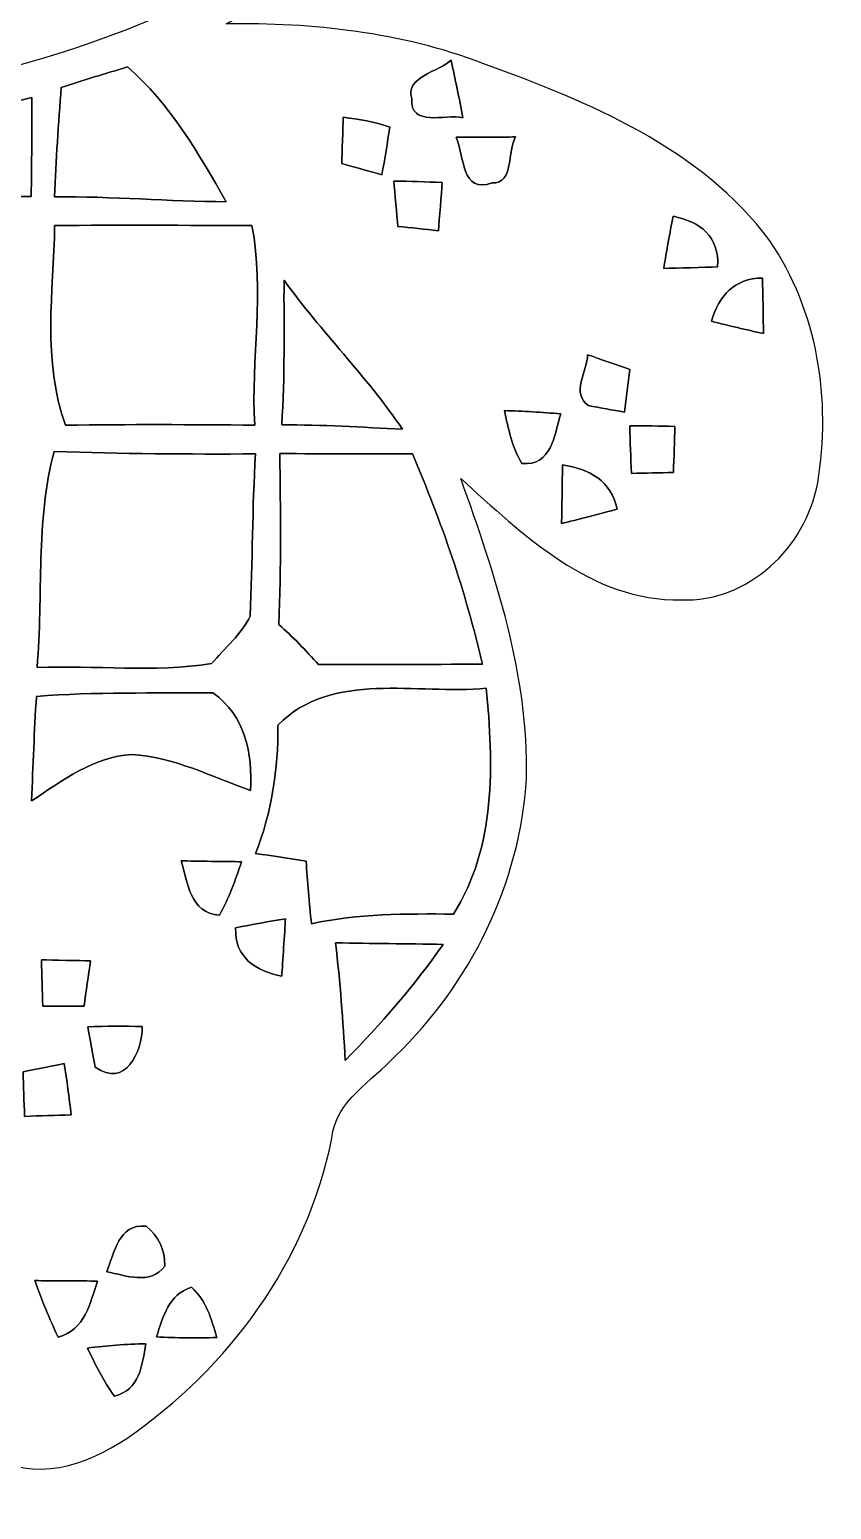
# Model space of a CAD drawing. Header units: centimetres. Extents: x -9.7 to 9.7, y -20.5 to 20.6.
# Drawn here: x 7.653 to 9.61, y -20.518 to -16.907 of the extents above; entities that cross this region are included whole.
import ezdxf

# ---------------------------------------------------------------- set-up
doc = ezdxf.new("R2010")
doc.units = ezdxf.units.CM
doc.header["$MEASUREMENT"] = 0
doc.layers.add('Camada 1', color=7, linetype='Continuous')

msp = doc.modelspace()

# ---------------------------------------------------------------- linework, layer by layer
at = {"layer": 'Camada 1'}
for points, knots in [([(5.40032, -13.05524), (5.63597, -13.0048), (5.90444, -13.00373), (6.1034, -13.15861), (6.1034, -13.15861), (6.23005, -13.24821), (6.29637, -13.39639), (6.32107, -13.54561), (6.32107, -13.54561), (6.6996, -13.47399), (7.08942, -13.47681), (7.46794, -13.54701), (7.46794, -13.54701), (7.58684, -13.36993), (7.74417, -13.20058), (7.9576, -13.1452), (7.9576, -13.1452), (8.3372, -13.01396), (8.79756, -13.20553), (8.96479, -13.571), (8.96479, -13.571), (9.06638, -13.8109), (8.95843, -14.08007), (8.7951, -14.2642), (8.7951, -14.2642), (9.02088, -14.5161), (9.1842, -14.83184), (9.21985, -15.1712), (9.21985, -15.1712), (9.27559, -15.63828), (9.08261, -16.11417), (8.75347, -16.44332), (8.75347, -16.44332), (8.57778, -16.63206), (8.36048, -16.77563), (8.13293, -16.89347), (8.13293, -16.89347), (8.34531, -16.89028), (8.5598, -16.91393), (8.75982, -16.98978), (8.75982, -16.98978), (9.01734, -17.08396), (9.29145, -17.19509), (9.46009, -17.42298), (9.46009, -17.42298), (9.57721, -17.59338), (9.61036, -17.8114), (9.57684, -18.01318), (9.57684, -18.01318), (9.54792, -18.17017), (9.40822, -18.30492), (9.24348, -18.29859), (9.24348, -18.29859), (9.02404, -18.30246), (8.85684, -18.13913), (8.70549, -18.00224), (8.70549, -18.00224), (8.78981, -18.23755), (8.87201, -18.48097), (8.866, -18.73425), (8.866, -18.73425), (8.85084, -18.99038), (8.73018, -19.23415), (8.54638, -19.41125), (8.54638, -19.41125), (8.48959, -19.47367), (8.40069, -19.51884), (8.39082, -19.61198), (8.39082, -19.61198), (8.33225, -19.91184), (8.13964, -20.17253), (7.89057, -20.34433), (7.89057, -20.34433), (7.79426, -20.4096), (7.66056, -20.45475), (7.55543, -20.38278), (7.55543, -20.38278), (7.42173, -20.29037), (7.38645, -20.1189), (7.34377, -19.97216), (7.34377, -19.97216), (7.02062, -20.01131), (6.69042, -20.01166), (6.37117, -19.94358), (6.37117, -19.94358), (6.33694, -20.1189), (6.30624, -20.3274), (6.14961, -20.43852), (6.14961, -20.43852), (6.04343, -20.51755), (5.90832, -20.46498), (5.81096, -20.39937), (5.81096, -20.39937), (5.53895, -20.21028), (5.334, -19.91289), (5.29872, -19.57916), (5.29872, -19.57916), (5.27156, -19.45674), (5.31707, -19.31811), (5.23168, -19.2144), (5.23168, -19.2144), (5.05989, -18.9424), (5.04966, -18.58926), (5.16431, -18.29399), (5.16431, -18.29399), (5.207, -18.16559), (5.27437, -18.04846), (5.34034, -17.93168), (5.34034, -17.93168), (5.25322, -17.99766), (5.17136, -18.07491), (5.06448, -18.10807), (5.06448, -18.10807), (4.92441, -18.22414), (4.72405, -18.33562), (4.53848, -18.24955), (4.53848, -18.24955), (4.39173, -18.1998), (4.33704, -18.02729), (4.35715, -17.88617), (4.35715, -17.88617), (4.39242, -17.63888), (4.51731, -17.39477), (4.72827, -17.25295), (4.72827, -17.25295), (5.03907, -17.03387), (5.4289, -16.95662), (5.8039, -16.95908), (5.8039, -16.95908), (5.29554, -16.75729), (4.83975, -16.36713), (4.64538, -15.84607), (4.64538, -15.84607), (4.46829, -15.38323), (4.55507, -14.83995), (4.8454, -14.44201), (4.8454, -14.44201), (4.93253, -14.29456), (5.09093, -14.20142), (5.15549, -14.03985), (5.15549, -14.03985), (5.1188, -14.00281), (5.07505, -13.97494), (5.04013, -13.93754), (5.04013, -13.93754), (4.97628, -13.73399), (4.97521, -13.4955), (5.09622, -13.31241), (5.09622, -13.31241), (5.11986, -13.28313), (5.1315, -13.22951), (5.17806, -13.2341), (5.17806, -13.2341), (5.19324, -13.27114), (5.20734, -13.30924), (5.22145, -13.34769), (5.22145, -13.34769), (5.24298, -13.3424), (5.28601, -13.33183), (5.30754, -13.32652), (5.30754, -13.32652), (5.30895, -13.30501), (5.31247, -13.26232), (5.31388, -13.24081), (5.31388, -13.24081), (5.27507, -13.22175), (5.23592, -13.20375), (5.19677, -13.18682), (5.19677, -13.18682), (5.25992, -13.14414), (5.32448, -13.10323), (5.38938, -13.06335), (5.38938, -13.06335), (5.38938, -13.11592), (5.3474, -13.18401), (5.40137, -13.22317), (5.40137, -13.22317), (5.43947, -13.21576), (5.47758, -13.20694), (5.51568, -13.19742), (5.51568, -13.19742), (5.4804, -13.14696), (5.44159, -13.09933), (5.40032, -13.05524)], [0, 0, 0, 0, 0.0212766, 0.0212766, 0.0212766, 0.0212766, 0.0425532, 0.0425532, 0.0425532, 0.0425532, 0.0638298, 0.0638298, 0.0638298, 0.0638298, 0.0851064, 0.0851064, 0.0851064, 0.0851064, 0.106383, 0.106383, 0.106383, 0.106383, 0.1276596, 0.1276596, 0.1276596, 0.1276596, 0.1489362, 0.1489362, 0.1489362, 0.1489362, 0.1702128, 0.1702128, 0.1702128, 0.1702128, 0.1914894, 0.1914894, 0.1914894, 0.1914894, 0.212766, 0.212766, 0.212766, 0.212766, 0.2340426, 0.2340426, 0.2340426, 0.2340426, 0.2553191, 0.2553191, 0.2553191, 0.2553191, 0.2765957, 0.2765957, 0.2765957, 0.2765957, 0.2978723, 0.2978723, 0.2978723, 0.2978723, 0.3191489, 0.3191489, 0.3191489, 0.3191489, 0.3404255, 0.3404255, 0.3404255, 0.3404255, 0.3617021, 0.3617021, 0.3617021, 0.3617021, 0.3829787, 0.3829787, 0.3829787, 0.3829787, 0.4042553, 0.4042553, 0.4042553, 0.4042553, 0.4255319, 0.4255319, 0.4255319, 0.4255319, 0.4468085, 0.4468085, 0.4468085, 0.4468085, 0.4680851, 0.4680851, 0.4680851, 0.4680851, 0.4893617, 0.4893617, 0.4893617, 0.4893617, 0.5106383, 0.5106383, 0.5106383, 0.5106383, 0.5319149, 0.5319149, 0.5319149, 0.5319149, 0.5531915, 0.5531915, 0.5531915, 0.5531915, 0.5744681, 0.5744681, 0.5744681, 0.5744681, 0.5957447, 0.5957447, 0.5957447, 0.5957447, 0.6170213, 0.6170213, 0.6170213, 0.6170213, 0.6382979, 0.6382979, 0.6382979, 0.6382979, 0.6595745, 0.6595745, 0.6595745, 0.6595745, 0.6808511, 0.6808511, 0.6808511, 0.6808511, 0.7021277, 0.7021277, 0.7021277, 0.7021277, 0.7234043, 0.7234043, 0.7234043, 0.7234043, 0.7446809, 0.7446809, 0.7446809, 0.7446809, 0.7659574, 0.7659574, 0.7659574, 0.7659574, 0.787234, 0.787234, 0.787234, 0.787234, 0.8085106, 0.8085106, 0.8085106, 0.8085106, 0.8297872, 0.8297872, 0.8297872, 0.8297872, 0.8510638, 0.8510638, 0.8510638, 0.8510638, 0.8723404, 0.8723404, 0.8723404, 0.8723404, 0.893617, 0.893617, 0.893617, 0.893617, 0.9148936, 0.9148936, 0.9148936, 0.9148936, 0.9361702, 0.9361702, 0.9361702, 0.9361702, 0.9574468, 0.9574468, 0.9574468, 0.9574468, 1, 1, 1, 1]), ([(6.6107, -13.59005), (6.6107, -13.59005), (6.6107, -13.59005), (6.6107, -13.59005), (6.6107, -13.59005), (6.40257, -13.61334), (6.193, -13.6465), (5.99687, -13.722), (5.99687, -13.722), (5.85964, -13.78055), (5.72947, -13.85393), (5.59505, -13.91813), (5.59505, -13.91813), (5.25885, -14.06207), (4.98827, -14.33795), (4.81188, -14.65438), (4.81188, -14.65438), (4.6055, -15.02798), (4.57904, -15.49541), (4.75051, -15.88698), (4.75051, -15.88698), (4.91949, -16.27823), (5.24474, -16.58761), (5.61833, -16.7834), (5.61833, -16.7834), (6.46923, -17.22966), (7.56496, -17.19297), (8.36965, -16.66027), (8.36965, -16.66027), (8.75875, -16.3978), (9.07167, -15.9893), (9.13411, -15.51445), (9.13411, -15.51445), (9.19833, -15.07559), (9.01876, -14.6325), (8.72596, -14.31008), (8.72596, -14.31008), (8.65046, -14.21411), (8.53581, -14.16685), (8.43455, -14.10545), (8.43455, -14.10545), (8.22537, -13.98658), (8.01722, -13.86592), (7.80908, -13.74527), (7.80908, -13.74527), (7.6962, -13.6779), (7.56496, -13.65532), (7.43866, -13.62886), (7.43866, -13.62886), (7.16633, -13.57877), (6.88622, -13.55372), (6.6107, -13.59005)], [0, 0, 0, 0, 0.0714286, 0.0714286, 0.0714286, 0.0714286, 0.1428571, 0.1428571, 0.1428571, 0.1428571, 0.2142857, 0.2142857, 0.2142857, 0.2142857, 0.2857143, 0.2857143, 0.2857143, 0.2857143, 0.3571429, 0.3571429, 0.3571429, 0.3571429, 0.4285714, 0.4285714, 0.4285714, 0.4285714, 0.5, 0.5, 0.5, 0.5, 0.5714286, 0.5714286, 0.5714286, 0.5714286, 0.6428571, 0.6428571, 0.6428571, 0.6428571, 0.7142857, 0.7142857, 0.7142857, 0.7142857, 0.7857143, 0.7857143, 0.7857143, 0.7857143, 0.8571429, 0.8571429, 0.8571429, 0.8571429, 1, 1, 1, 1]), ([(7.73077, -17.04833), (7.73077, -17.04833), (7.73077, -17.04833), (7.73077, -17.04833), (7.73077, -17.04833), (7.72337, -17.13688), (7.71771, -17.22578), (7.71455, -17.31503), (7.71455, -17.31503), (7.85424, -17.31432), (7.99358, -17.32667), (8.13328, -17.32738), (8.13328, -17.32738), (8.0652, -17.20919), (7.99711, -17.08855), (7.89235, -16.9986), (7.89235, -16.9986), (7.83802, -17.01446), (7.7844, -17.03105), (7.73077, -17.04833)], [0, 0, 0, 0, 0.1666667, 0.1666667, 0.1666667, 0.1666667, 0.3333333, 0.3333333, 0.3333333, 0.3333333, 0.5, 0.5, 0.5, 0.5, 0.6666667, 0.6666667, 0.6666667, 0.6666667, 1, 1, 1, 1]), ([(8.5859, -17.07549), (8.5859, -17.07549), (8.5859, -17.07549), (8.5859, -17.07549), (8.5859, -17.07549), (8.58166, -17.14641), (8.66668, -17.11289), (8.71078, -17.12241), (8.71078, -17.12241), (8.70196, -17.07479), (8.69209, -17.02822), (8.68221, -16.98201), (8.68221, -16.98201), (8.65328, -17.01024), (8.56933, -17.02187), (8.5859, -17.07549)], [0, 0, 0, 0, 0.2, 0.2, 0.2, 0.2, 0.4, 0.4, 0.4, 0.4, 0.6, 0.6, 0.6, 0.6, 1, 1, 1, 1]), ([(7.17656, -17.16722), (7.17656, -17.16722), (7.17656, -17.16722), (7.17656, -17.16722), (7.17656, -17.16722), (7.21465, -17.21343), (7.25487, -17.25789), (7.29156, -17.30587), (7.29156, -17.30587), (7.41327, -17.30691), (7.53497, -17.31644), (7.65739, -17.31468), (7.65739, -17.31468), (7.65844, -17.23354), (7.65915, -17.15311), (7.65915, -17.07268), (7.65915, -17.07268), (7.5004, -17.11501), (7.33812, -17.13971), (7.17656, -17.16722)], [0, 0, 0, 0, 0.1666667, 0.1666667, 0.1666667, 0.1666667, 0.3333333, 0.3333333, 0.3333333, 0.3333333, 0.5, 0.5, 0.5, 0.5, 0.6666667, 0.6666667, 0.6666667, 0.6666667, 1, 1, 1, 1]), ([(8.41903, -17.121), (8.41903, -17.121), (8.41903, -17.121), (8.41903, -17.121), (8.41903, -17.121), (8.41798, -17.14923), (8.41621, -17.20603), (8.4155, -17.23424), (8.4155, -17.23424), (8.43986, -17.24096), (8.48854, -17.25471), (8.51288, -17.2614), (8.51288, -17.2614), (8.52063, -17.22225), (8.52699, -17.1838), (8.53227, -17.14534), (8.53227, -17.14534), (8.49524, -17.13194), (8.45714, -17.12665), (8.41903, -17.121)], [0, 0, 0, 0, 0.1666667, 0.1666667, 0.1666667, 0.1666667, 0.3333333, 0.3333333, 0.3333333, 0.3333333, 0.5, 0.5, 0.5, 0.5, 0.6666667, 0.6666667, 0.6666667, 0.6666667, 1, 1, 1, 1]), ([(8.69456, -17.17004), (8.69456, -17.17004), (8.69456, -17.17004), (8.69456, -17.17004), (8.69456, -17.17004), (8.71466, -17.21555), (8.70654, -17.30869), (8.7824, -17.28152), (8.7824, -17.28152), (8.83637, -17.28364), (8.81873, -17.20285), (8.83954, -17.16933), (8.83954, -17.16933), (8.80321, -17.1697), (8.7309, -17.1697), (8.69456, -17.17004)], [0, 0, 0, 0, 0.2, 0.2, 0.2, 0.2, 0.4, 0.4, 0.4, 0.4, 0.6, 0.6, 0.6, 0.6, 1, 1, 1, 1]), ([(8.54251, -17.27694), (8.54251, -17.27694), (8.54251, -17.27694), (8.54251, -17.27694), (8.54251, -17.27694), (8.54463, -17.30445), (8.54957, -17.36019), (8.55203, -17.3877), (8.55203, -17.3877), (8.58485, -17.39089), (8.618, -17.3944), (8.65116, -17.39793), (8.65116, -17.39793), (8.65363, -17.36865), (8.65823, -17.30974), (8.66069, -17.28045), (8.66069, -17.28045), (8.62083, -17.2787), (8.58166, -17.27729), (8.54251, -17.27694)], [0, 0, 0, 0, 0.1666667, 0.1666667, 0.1666667, 0.1666667, 0.3333333, 0.3333333, 0.3333333, 0.3333333, 0.5, 0.5, 0.5, 0.5, 0.6666667, 0.6666667, 0.6666667, 0.6666667, 1, 1, 1, 1]), ([(9.22406, -17.36266), (9.22406, -17.36266), (9.22406, -17.36266), (9.22406, -17.36266), (9.22406, -17.36266), (9.21561, -17.40464), (9.2082, -17.44698), (9.20114, -17.49), (9.20114, -17.49), (9.2343, -17.4893), (9.29993, -17.4872), (9.33272, -17.48613), (9.33272, -17.48613), (9.33732, -17.41204), (9.2904, -17.37642), (9.22406, -17.36266)], [0, 0, 0, 0, 0.2, 0.2, 0.2, 0.2, 0.4, 0.4, 0.4, 0.4, 0.6, 0.6, 0.6, 0.6, 1, 1, 1, 1]), ([(7.71455, -17.38524), (7.71455, -17.38524), (7.71455, -17.38524), (7.71455, -17.38524), (7.71455, -17.38524), (7.71172, -17.54786), (7.68349, -17.71509), (7.74135, -17.87277), (7.74135, -17.87277), (7.89481, -17.87031), (8.04898, -17.87102), (8.20278, -17.87243), (8.20278, -17.87243), (8.19326, -17.71015), (8.22747, -17.54645), (8.19608, -17.38558), (8.19608, -17.38558), (8.03556, -17.38488), (7.87505, -17.38417), (7.71455, -17.38524)], [0, 0, 0, 0, 0.1666667, 0.1666667, 0.1666667, 0.1666667, 0.3333333, 0.3333333, 0.3333333, 0.3333333, 0.5, 0.5, 0.5, 0.5, 0.6666667, 0.6666667, 0.6666667, 0.6666667, 1, 1, 1, 1]), ([(8.27439, -17.51894), (8.27439, -17.51894), (8.27439, -17.51894), (8.27439, -17.51894), (8.27439, -17.51894), (8.27369, -17.63606), (8.27687, -17.75388), (8.26876, -17.87172), (8.26876, -17.87172), (8.36682, -17.87102), (8.4649, -17.87771), (8.56333, -17.8823), (8.56333, -17.8823), (8.47653, -17.75354), (8.36471, -17.64454), (8.27439, -17.51894)], [0, 0, 0, 0, 0.2, 0.2, 0.2, 0.2, 0.4, 0.4, 0.4, 0.4, 0.6, 0.6, 0.6, 0.6, 1, 1, 1, 1]), ([(9.31757, -17.61912), (9.31757, -17.61912), (9.31757, -17.61912), (9.31757, -17.61912), (9.31757, -17.61912), (9.35955, -17.62936), (9.40187, -17.63959), (9.44455, -17.64911), (9.44455, -17.64911), (9.44421, -17.61525), (9.44279, -17.54752), (9.44209, -17.51365), (9.44209, -17.51365), (9.37365, -17.51365), (9.33591, -17.55739), (9.31757, -17.61912)], [0, 0, 0, 0, 0.2, 0.2, 0.2, 0.2, 0.4, 0.4, 0.4, 0.4, 0.6, 0.6, 0.6, 0.6, 1, 1, 1, 1]), ([(9.01522, -17.70062), (9.01522, -17.70062), (9.01522, -17.70062), (9.01522, -17.70062), (9.01522, -17.70062), (9.01452, -17.73872), (8.97361, -17.79658), (9.0177, -17.82444), (9.0177, -17.82444), (9.04628, -17.83045), (9.07555, -17.83574), (9.10554, -17.84032), (9.10554, -17.84032), (9.10978, -17.8054), (9.11401, -17.77083), (9.11859, -17.7366), (9.11859, -17.7366), (9.09284, -17.72778), (9.04134, -17.70979), (9.01522, -17.70062)], [0, 0, 0, 0, 0.1666667, 0.1666667, 0.1666667, 0.1666667, 0.3333333, 0.3333333, 0.3333333, 0.3333333, 0.5, 0.5, 0.5, 0.5, 0.6666667, 0.6666667, 0.6666667, 0.6666667, 1, 1, 1, 1]), ([(8.81238, -17.83679), (8.81238, -17.83679), (8.81238, -17.83679), (8.81238, -17.83679), (8.81238, -17.83679), (8.8219, -17.88054), (8.83038, -17.92605), (8.85472, -17.96591), (8.85472, -17.96591), (8.92844, -17.97261), (8.93302, -17.89711), (8.94997, -17.8449), (8.94997, -17.8449), (8.90376, -17.84103), (8.85789, -17.8382), (8.81238, -17.83679)], [0, 0, 0, 0, 0.2, 0.2, 0.2, 0.2, 0.4, 0.4, 0.4, 0.4, 0.6, 0.6, 0.6, 0.6, 1, 1, 1, 1]), ([(9.11823, -17.87418), (9.11823, -17.87418), (9.11823, -17.87418), (9.11823, -17.87418), (9.11823, -17.87418), (9.11895, -17.91229), (9.12071, -17.9511), (9.12247, -17.99025), (9.12247, -17.99025), (9.15634, -17.9892), (9.19056, -17.98849), (9.22479, -17.98778), (9.22479, -17.98778), (9.22619, -17.95003), (9.22725, -17.91263), (9.2283, -17.8756), (9.2283, -17.8756), (9.19127, -17.87455), (9.15458, -17.87384), (9.11823, -17.87418)], [0, 0, 0, 0, 0.1666667, 0.1666667, 0.1666667, 0.1666667, 0.3333333, 0.3333333, 0.3333333, 0.3333333, 0.5, 0.5, 0.5, 0.5, 0.6666667, 0.6666667, 0.6666667, 0.6666667, 1, 1, 1, 1]), ([(7.6715, -18.46333), (7.6715, -18.46333), (7.6715, -18.46333), (7.6715, -18.46333), (7.6715, -18.46333), (7.81297, -18.45839), (7.95655, -18.47603), (8.09766, -18.45415), (8.09766, -18.45415), (8.12977, -18.41605), (8.16997, -18.38325), (8.19185, -18.33808), (8.19185, -18.33808), (8.19714, -18.20615), (8.19714, -18.0742), (8.20454, -17.94262), (8.20454, -17.94262), (8.0405, -17.94333), (7.87717, -17.94262), (7.71348, -17.93628), (7.71348, -17.93628), (7.66726, -18.10807), (7.68702, -18.28765), (7.6715, -18.46333)], [0, 0, 0, 0, 0.1428571, 0.1428571, 0.1428571, 0.1428571, 0.2857143, 0.2857143, 0.2857143, 0.2857143, 0.4285714, 0.4285714, 0.4285714, 0.4285714, 0.5714286, 0.5714286, 0.5714286, 0.5714286, 0.7142857, 0.7142857, 0.7142857, 0.7142857, 1, 1, 1, 1]), ([(8.26416, -17.94157), (8.26416, -17.94157), (8.26416, -17.94157), (8.26416, -17.94157), (8.26416, -17.94157), (8.26593, -18.08056), (8.26735, -18.21992), (8.26135, -18.35891), (8.26135, -18.35891), (8.29592, -18.38854), (8.32767, -18.42206), (8.35871, -18.45663), (8.35871, -18.45663), (8.49171, -18.45627), (8.62507, -18.45627), (8.75841, -18.45556), (8.75841, -18.45556), (8.71819, -18.27917), (8.65893, -18.10843), (8.58767, -17.94262), (8.58767, -17.94262), (8.47972, -17.94262), (8.37211, -17.94262), (8.26416, -17.94157)], [0, 0, 0, 0, 0.1428571, 0.1428571, 0.1428571, 0.1428571, 0.2857143, 0.2857143, 0.2857143, 0.2857143, 0.4285714, 0.4285714, 0.4285714, 0.4285714, 0.5714286, 0.5714286, 0.5714286, 0.5714286, 0.7142857, 0.7142857, 0.7142857, 0.7142857, 1, 1, 1, 1]), ([(8.95419, -17.96944), (8.95419, -17.96944), (8.95419, -17.96944), (8.95419, -17.96944), (8.95419, -17.96944), (8.95349, -18.00506), (8.95244, -18.07669), (8.95173, -18.11267), (8.95173, -18.11267), (8.9856, -18.10385), (9.05369, -18.08621), (9.08755, -18.07739), (9.08755, -18.07739), (9.07308, -18.00789), (9.01946, -17.97897), (8.95419, -17.96944)], [0, 0, 0, 0, 0.2, 0.2, 0.2, 0.2, 0.4, 0.4, 0.4, 0.4, 0.6, 0.6, 0.6, 0.6, 1, 1, 1, 1]), ([(8.25923, -18.60408), (8.25923, -18.60408), (8.25923, -18.60408), (8.25923, -18.60408), (8.25923, -18.60408), (8.26065, -18.71098), (8.24442, -18.81716), (8.2049, -18.91736), (8.2049, -18.91736), (8.24583, -18.92335), (8.28674, -18.92935), (8.32801, -18.93605), (8.32801, -18.93605), (8.33225, -18.9865), (8.33649, -19.0373), (8.34107, -19.0888), (8.34107, -19.0888), (8.45502, -19.06376), (8.57179, -19.06447), (8.68785, -19.06517), (8.68785, -19.06517), (8.79191, -18.90218), (8.78592, -18.69897), (8.76793, -18.51413), (8.76793, -18.51413), (8.59861, -18.5307), (8.39187, -18.47003), (8.25923, -18.60408)], [0, 0, 0, 0, 0.125, 0.125, 0.125, 0.125, 0.25, 0.25, 0.25, 0.25, 0.375, 0.375, 0.375, 0.375, 0.5, 0.5, 0.5, 0.5, 0.625, 0.625, 0.625, 0.625, 0.75, 0.75, 0.75, 0.75, 1, 1, 1, 1]), ([(7.67009, -18.53423), (7.67009, -18.53423), (7.67009, -18.53423), (7.67009, -18.53423), (7.67009, -18.53423), (7.66444, -18.61855), (7.66197, -18.70357), (7.6581, -18.78894), (7.6581, -18.78894), (7.7336, -18.7399), (7.80944, -18.68099), (7.90292, -18.6757), (7.90292, -18.6757), (8.00488, -18.6817), (8.098, -18.73003), (8.19291, -18.7639), (8.19291, -18.7639), (8.1975, -18.67076), (8.17986, -18.58222), (8.10083, -18.52507), (8.10083, -18.52507), (7.95689, -18.52719), (7.81332, -18.52259), (7.67009, -18.53423)], [0, 0, 0, 0, 0.1428571, 0.1428571, 0.1428571, 0.1428571, 0.2857143, 0.2857143, 0.2857143, 0.2857143, 0.4285714, 0.4285714, 0.4285714, 0.4285714, 0.5714286, 0.5714286, 0.5714286, 0.5714286, 0.7142857, 0.7142857, 0.7142857, 0.7142857, 1, 1, 1, 1]), ([(8.02323, -18.93534), (8.02323, -18.93534), (8.02323, -18.93534), (8.02323, -18.93534), (8.02323, -18.93534), (8.04016, -18.99038), (8.04403, -19.06164), (8.11705, -19.06798), (8.11705, -19.06798), (8.14, -19.026), (8.15586, -18.9819), (8.17068, -18.93746), (8.17068, -18.93746), (8.13399, -18.9371), (8.06026, -18.93605), (8.02323, -18.93534)], [0, 0, 0, 0, 0.2, 0.2, 0.2, 0.2, 0.4, 0.4, 0.4, 0.4, 0.6, 0.6, 0.6, 0.6, 1, 1, 1, 1]), ([(8.15622, -19.09867), (8.15622, -19.09867), (8.15622, -19.09867), (8.15622, -19.09867), (8.15622, -19.09867), (8.15374, -19.17064), (8.20384, -19.20346), (8.26876, -19.21651), (8.26876, -19.21651), (8.27122, -19.18158), (8.2758, -19.11173), (8.27792, -19.07716), (8.27792, -19.07716), (8.23701, -19.08315), (8.19643, -19.09056), (8.15622, -19.09867)], [0, 0, 0, 0, 0.2, 0.2, 0.2, 0.2, 0.4, 0.4, 0.4, 0.4, 0.6, 0.6, 0.6, 0.6, 1, 1, 1, 1]), ([(8.39998, -19.13536), (8.39998, -19.13536), (8.39998, -19.13536), (8.39998, -19.13536), (8.39998, -19.13536), (8.41162, -19.23062), (8.41833, -19.32586), (8.42362, -19.42217), (8.42362, -19.42217), (8.51041, -19.33397), (8.59155, -19.24015), (8.66281, -19.13924), (8.66281, -19.13924), (8.57496, -19.13748), (8.48747, -19.13714), (8.39998, -19.13536)], [0, 0, 0, 0, 0.2, 0.2, 0.2, 0.2, 0.4, 0.4, 0.4, 0.4, 0.6, 0.6, 0.6, 0.6, 1, 1, 1, 1]), ([(7.68244, -19.177), (7.68244, -19.177), (7.68244, -19.177), (7.68244, -19.177), (7.68244, -19.177), (7.68314, -19.21403), (7.68419, -19.25179), (7.68561, -19.29024), (7.68561, -19.29024), (7.71065, -19.29024), (7.76111, -19.28988), (7.78615, -19.28988), (7.78615, -19.28988), (7.79144, -19.2525), (7.79673, -19.21581), (7.80204, -19.17912), (7.80204, -19.17912), (7.77205, -19.17876), (7.71243, -19.17734), (7.68244, -19.177)], [0, 0, 0, 0, 0.1666667, 0.1666667, 0.1666667, 0.1666667, 0.3333333, 0.3333333, 0.3333333, 0.3333333, 0.5, 0.5, 0.5, 0.5, 0.6666667, 0.6666667, 0.6666667, 0.6666667, 1, 1, 1, 1]), ([(7.79568, -19.34033), (7.79568, -19.34033), (7.79568, -19.34033), (7.79568, -19.34033), (7.79568, -19.34033), (7.79992, -19.36503), (7.80908, -19.41442), (7.81368, -19.43876), (7.81368, -19.43876), (7.88599, -19.49097), (7.92902, -19.40172), (7.92833, -19.33963), (7.92833, -19.33963), (7.88387, -19.33821), (7.83943, -19.33857), (7.79568, -19.34033)], [0, 0, 0, 0, 0.2, 0.2, 0.2, 0.2, 0.4, 0.4, 0.4, 0.4, 0.6, 0.6, 0.6, 0.6, 1, 1, 1, 1]), ([(7.63729, -19.45004), (7.63729, -19.45004), (7.63729, -19.45004), (7.63729, -19.45004), (7.63729, -19.45004), (7.63834, -19.48602), (7.63939, -19.52201), (7.64117, -19.5587), (7.64117, -19.5587), (7.67891, -19.55729), (7.71701, -19.55587), (7.75511, -19.55517), (7.75511, -19.55517), (7.74982, -19.51284), (7.74417, -19.47087), (7.73782, -19.42994), (7.73782, -19.42994), (7.71277, -19.43488), (7.66268, -19.44511), (7.63729, -19.45004)], [0, 0, 0, 0, 0.1666667, 0.1666667, 0.1666667, 0.1666667, 0.3333333, 0.3333333, 0.3333333, 0.3333333, 0.5, 0.5, 0.5, 0.5, 0.6666667, 0.6666667, 0.6666667, 0.6666667, 1, 1, 1, 1]), ([(7.84153, -19.93793), (7.84153, -19.93793), (7.84153, -19.93793), (7.84153, -19.93793), (7.84153, -19.93793), (7.89057, -19.94675), (7.94597, -19.97145), (7.98371, -19.92383), (7.98371, -19.92383), (7.98371, -19.88326), (7.96819, -19.85115), (7.9375, -19.82645), (7.9375, -19.82645), (7.8694, -19.82116), (7.86165, -19.88925), (7.84153, -19.93793)], [0, 0, 0, 0, 0.2, 0.2, 0.2, 0.2, 0.4, 0.4, 0.4, 0.4, 0.6, 0.6, 0.6, 0.6, 1, 1, 1, 1]), ([(7.66655, -19.95945), (7.66655, -19.95945), (7.66655, -19.95945), (7.66655, -19.95945), (7.66655, -19.95945), (7.68278, -20.00603), (7.70149, -20.05224), (7.72337, -20.09739), (7.72337, -20.09739), (7.78827, -20.07904), (7.80097, -20.01555), (7.81897, -19.96052), (7.81897, -19.96052), (7.78087, -19.96015), (7.70466, -19.95981), (7.66655, -19.95945)], [0, 0, 0, 0, 0.2, 0.2, 0.2, 0.2, 0.4, 0.4, 0.4, 0.4, 0.6, 0.6, 0.6, 0.6, 1, 1, 1, 1]), ([(7.96325, -20.09668), (7.96325, -20.09668), (7.96325, -20.09668), (7.96325, -20.09668), (7.96325, -20.09668), (8.01193, -20.09916), (8.06097, -20.09985), (8.11035, -20.0981), (8.11035, -20.0981), (8.09695, -20.05329), (8.0846, -20.00673), (8.04827, -19.97569), (8.04827, -19.97569), (7.99287, -19.99333), (7.97913, -20.0473), (7.96325, -20.09668)], [0, 0, 0, 0, 0.2, 0.2, 0.2, 0.2, 0.4, 0.4, 0.4, 0.4, 0.6, 0.6, 0.6, 0.6, 1, 1, 1, 1]), ([(7.79463, -20.12385), (7.79463, -20.12385), (7.79463, -20.12385), (7.79463, -20.12385), (7.79463, -20.12385), (7.81368, -20.16371), (7.83342, -20.20429), (7.86024, -20.24133), (7.86024, -20.24133), (7.92268, -20.22581), (7.92797, -20.16653), (7.93679, -20.11362), (7.93679, -20.11362), (7.88916, -20.11432), (7.84189, -20.11785), (7.79463, -20.12385)], [0, 0, 0, 0, 0.2, 0.2, 0.2, 0.2, 0.4, 0.4, 0.4, 0.4, 0.6, 0.6, 0.6, 0.6, 1, 1, 1, 1])]:
    msp.add_open_spline(points, degree=3, knots=knots, dxfattribs=at)
at = {"layer": 'Camada 1', "color": 7}
for points, knots in [([(7.73077, -17.04833), (7.7844, -17.03105), (7.83802, -17.01446), (7.89235, -16.9986), (7.89235, -16.9986), (7.99711, -17.08855), (8.0652, -17.20919), (8.13328, -17.32738), (8.13328, -17.32738), (7.99358, -17.32667), (7.85424, -17.31432), (7.71455, -17.31503), (7.71455, -17.31503), (7.71771, -17.22578), (7.72337, -17.13688), (7.73077, -17.04833)], [0, 0, 0, 0, 0.2, 0.2, 0.2, 0.2, 0.4, 0.4, 0.4, 0.4, 0.6, 0.6, 0.6, 0.6, 1, 1, 1, 1]), ([(8.5859, -17.07549), (8.56933, -17.02187), (8.65328, -17.01024), (8.68221, -16.98201), (8.68221, -16.98201), (8.69209, -17.02822), (8.70196, -17.07479), (8.71078, -17.12241), (8.71078, -17.12241), (8.66668, -17.11289), (8.58166, -17.14641), (8.5859, -17.07549)], [0, 0, 0, 0, 0.25, 0.25, 0.25, 0.25, 0.5, 0.5, 0.5, 0.5, 1, 1, 1, 1]), ([(7.17656, -17.16722), (7.33812, -17.13971), (7.5004, -17.11501), (7.65915, -17.07268), (7.65915, -17.07268), (7.65915, -17.15311), (7.65844, -17.23354), (7.65739, -17.31468), (7.65739, -17.31468), (7.53497, -17.31644), (7.41327, -17.30691), (7.29156, -17.30587), (7.29156, -17.30587), (7.25487, -17.25789), (7.21465, -17.21343), (7.17656, -17.16722)], [0, 0, 0, 0, 0.2, 0.2, 0.2, 0.2, 0.4, 0.4, 0.4, 0.4, 0.6, 0.6, 0.6, 0.6, 1, 1, 1, 1]), ([(8.41903, -17.121), (8.45714, -17.12665), (8.49524, -17.13194), (8.53227, -17.14534), (8.53227, -17.14534), (8.52699, -17.1838), (8.52063, -17.22225), (8.51288, -17.2614), (8.51288, -17.2614), (8.48854, -17.25471), (8.43986, -17.24096), (8.4155, -17.23424), (8.4155, -17.23424), (8.41621, -17.20603), (8.41798, -17.14923), (8.41903, -17.121)], [0, 0, 0, 0, 0.2, 0.2, 0.2, 0.2, 0.4, 0.4, 0.4, 0.4, 0.6, 0.6, 0.6, 0.6, 1, 1, 1, 1]), ([(8.69456, -17.17004), (8.7309, -17.1697), (8.80321, -17.1697), (8.83954, -17.16933), (8.83954, -17.16933), (8.81873, -17.20285), (8.83637, -17.28364), (8.7824, -17.28152), (8.7824, -17.28152), (8.70654, -17.30869), (8.71466, -17.21555), (8.69456, -17.17004)], [0, 0, 0, 0, 0.25, 0.25, 0.25, 0.25, 0.5, 0.5, 0.5, 0.5, 1, 1, 1, 1]), ([(8.54251, -17.27694), (8.58166, -17.27729), (8.62083, -17.2787), (8.66069, -17.28045), (8.66069, -17.28045), (8.65823, -17.30974), (8.65363, -17.36865), (8.65116, -17.39793), (8.65116, -17.39793), (8.618, -17.3944), (8.58485, -17.39089), (8.55203, -17.3877), (8.55203, -17.3877), (8.54957, -17.36019), (8.54463, -17.30445), (8.54251, -17.27694)], [0, 0, 0, 0, 0.2, 0.2, 0.2, 0.2, 0.4, 0.4, 0.4, 0.4, 0.6, 0.6, 0.6, 0.6, 1, 1, 1, 1]), ([(9.22406, -17.36266), (9.2904, -17.37642), (9.33732, -17.41204), (9.33272, -17.48613), (9.33272, -17.48613), (9.29993, -17.4872), (9.2343, -17.4893), (9.20114, -17.49), (9.20114, -17.49), (9.2082, -17.44698), (9.21561, -17.40464), (9.22406, -17.36266)], [0, 0, 0, 0, 0.25, 0.25, 0.25, 0.25, 0.5, 0.5, 0.5, 0.5, 1, 1, 1, 1]), ([(7.71455, -17.38524), (7.87505, -17.38417), (8.03556, -17.38488), (8.19608, -17.38558), (8.19608, -17.38558), (8.22747, -17.54645), (8.19326, -17.71015), (8.20278, -17.87243), (8.20278, -17.87243), (8.04898, -17.87102), (7.89481, -17.87031), (7.74135, -17.87277), (7.74135, -17.87277), (7.68349, -17.71509), (7.71172, -17.54786), (7.71455, -17.38524)], [0, 0, 0, 0, 0.2, 0.2, 0.2, 0.2, 0.4, 0.4, 0.4, 0.4, 0.6, 0.6, 0.6, 0.6, 1, 1, 1, 1]), ([(8.27439, -17.51894), (8.36471, -17.64454), (8.47653, -17.75354), (8.56333, -17.8823), (8.56333, -17.8823), (8.4649, -17.87771), (8.36682, -17.87102), (8.26876, -17.87172), (8.26876, -17.87172), (8.27687, -17.75388), (8.27369, -17.63606), (8.27439, -17.51894)], [0, 0, 0, 0, 0.25, 0.25, 0.25, 0.25, 0.5, 0.5, 0.5, 0.5, 1, 1, 1, 1]), ([(9.31757, -17.61912), (9.33591, -17.55739), (9.37365, -17.51365), (9.44209, -17.51365), (9.44209, -17.51365), (9.44279, -17.54752), (9.44421, -17.61525), (9.44455, -17.64911), (9.44455, -17.64911), (9.40187, -17.63959), (9.35955, -17.62936), (9.31757, -17.61912)], [0, 0, 0, 0, 0.25, 0.25, 0.25, 0.25, 0.5, 0.5, 0.5, 0.5, 1, 1, 1, 1]), ([(9.01522, -17.70062), (9.04134, -17.70979), (9.09284, -17.72778), (9.11859, -17.7366), (9.11859, -17.7366), (9.11401, -17.77083), (9.10978, -17.8054), (9.10554, -17.84032), (9.10554, -17.84032), (9.07555, -17.83574), (9.04628, -17.83045), (9.0177, -17.82444), (9.0177, -17.82444), (8.97361, -17.79658), (9.01452, -17.73872), (9.01522, -17.70062)], [0, 0, 0, 0, 0.2, 0.2, 0.2, 0.2, 0.4, 0.4, 0.4, 0.4, 0.6, 0.6, 0.6, 0.6, 1, 1, 1, 1]), ([(8.81238, -17.83679), (8.85789, -17.8382), (8.90376, -17.84103), (8.94997, -17.8449), (8.94997, -17.8449), (8.93302, -17.89711), (8.92844, -17.97261), (8.85472, -17.96591), (8.85472, -17.96591), (8.83038, -17.92605), (8.8219, -17.88054), (8.81238, -17.83679)], [0, 0, 0, 0, 0.25, 0.25, 0.25, 0.25, 0.5, 0.5, 0.5, 0.5, 1, 1, 1, 1]), ([(9.11823, -17.87418), (9.15458, -17.87384), (9.19127, -17.87455), (9.2283, -17.8756), (9.2283, -17.8756), (9.22725, -17.91263), (9.22619, -17.95003), (9.22479, -17.98778), (9.22479, -17.98778), (9.19056, -17.98849), (9.15634, -17.9892), (9.12247, -17.99025), (9.12247, -17.99025), (9.12071, -17.9511), (9.11895, -17.91229), (9.11823, -17.87418)], [0, 0, 0, 0, 0.2, 0.2, 0.2, 0.2, 0.4, 0.4, 0.4, 0.4, 0.6, 0.6, 0.6, 0.6, 1, 1, 1, 1]), ([(7.6715, -18.46333), (7.68702, -18.28765), (7.66726, -18.10807), (7.71348, -17.93628), (7.71348, -17.93628), (7.87717, -17.94262), (8.0405, -17.94333), (8.20454, -17.94262), (8.20454, -17.94262), (8.19714, -18.0742), (8.19714, -18.20615), (8.19185, -18.33808), (8.19185, -18.33808), (8.16997, -18.38325), (8.12977, -18.41605), (8.09766, -18.45415), (8.09766, -18.45415), (7.95655, -18.47603), (7.81297, -18.45839), (7.6715, -18.46333)], [0, 0, 0, 0, 0.1666667, 0.1666667, 0.1666667, 0.1666667, 0.3333333, 0.3333333, 0.3333333, 0.3333333, 0.5, 0.5, 0.5, 0.5, 0.6666667, 0.6666667, 0.6666667, 0.6666667, 1, 1, 1, 1]), ([(8.26416, -17.94157), (8.37211, -17.94262), (8.47972, -17.94262), (8.58767, -17.94262), (8.58767, -17.94262), (8.65893, -18.10843), (8.71819, -18.27917), (8.75841, -18.45556), (8.75841, -18.45556), (8.62507, -18.45627), (8.49171, -18.45627), (8.35871, -18.45663), (8.35871, -18.45663), (8.32767, -18.42206), (8.29592, -18.38854), (8.26135, -18.35891), (8.26135, -18.35891), (8.26735, -18.21992), (8.26593, -18.08056), (8.26416, -17.94157)], [0, 0, 0, 0, 0.1666667, 0.1666667, 0.1666667, 0.1666667, 0.3333333, 0.3333333, 0.3333333, 0.3333333, 0.5, 0.5, 0.5, 0.5, 0.6666667, 0.6666667, 0.6666667, 0.6666667, 1, 1, 1, 1]), ([(8.95419, -17.96944), (9.01946, -17.97897), (9.07308, -18.00789), (9.08755, -18.07739), (9.08755, -18.07739), (9.05369, -18.08621), (8.9856, -18.10385), (8.95173, -18.11267), (8.95173, -18.11267), (8.95244, -18.07669), (8.95349, -18.00506), (8.95419, -17.96944)], [0, 0, 0, 0, 0.25, 0.25, 0.25, 0.25, 0.5, 0.5, 0.5, 0.5, 1, 1, 1, 1]), ([(8.25923, -18.60408), (8.39187, -18.47003), (8.59861, -18.5307), (8.76793, -18.51413), (8.76793, -18.51413), (8.78592, -18.69897), (8.79191, -18.90218), (8.68785, -19.06517), (8.68785, -19.06517), (8.57179, -19.06447), (8.45502, -19.06376), (8.34107, -19.0888), (8.34107, -19.0888), (8.33649, -19.0373), (8.33225, -18.9865), (8.32801, -18.93605), (8.32801, -18.93605), (8.28674, -18.92935), (8.24583, -18.92335), (8.2049, -18.91736), (8.2049, -18.91736), (8.24442, -18.81716), (8.26065, -18.71098), (8.25923, -18.60408)], [0, 0, 0, 0, 0.1428571, 0.1428571, 0.1428571, 0.1428571, 0.2857143, 0.2857143, 0.2857143, 0.2857143, 0.4285714, 0.4285714, 0.4285714, 0.4285714, 0.5714286, 0.5714286, 0.5714286, 0.5714286, 0.7142857, 0.7142857, 0.7142857, 0.7142857, 1, 1, 1, 1]), ([(7.67009, -18.53423), (7.81332, -18.52259), (7.95689, -18.52719), (8.10083, -18.52507), (8.10083, -18.52507), (8.17986, -18.58222), (8.1975, -18.67076), (8.19291, -18.7639), (8.19291, -18.7639), (8.098, -18.73003), (8.00488, -18.6817), (7.90292, -18.6757), (7.90292, -18.6757), (7.80944, -18.68099), (7.7336, -18.7399), (7.6581, -18.78894), (7.6581, -18.78894), (7.66197, -18.70357), (7.66444, -18.61855), (7.67009, -18.53423)], [0, 0, 0, 0, 0.1666667, 0.1666667, 0.1666667, 0.1666667, 0.3333333, 0.3333333, 0.3333333, 0.3333333, 0.5, 0.5, 0.5, 0.5, 0.6666667, 0.6666667, 0.6666667, 0.6666667, 1, 1, 1, 1]), ([(8.02323, -18.93534), (8.06026, -18.93605), (8.13399, -18.9371), (8.17068, -18.93746), (8.17068, -18.93746), (8.15586, -18.9819), (8.14, -19.026), (8.11705, -19.06798), (8.11705, -19.06798), (8.04403, -19.06164), (8.04016, -18.99038), (8.02323, -18.93534)], [0, 0, 0, 0, 0.25, 0.25, 0.25, 0.25, 0.5, 0.5, 0.5, 0.5, 1, 1, 1, 1]), ([(8.15622, -19.09867), (8.19643, -19.09056), (8.23701, -19.08315), (8.27792, -19.07716), (8.27792, -19.07716), (8.2758, -19.11173), (8.27122, -19.18158), (8.26876, -19.21651), (8.26876, -19.21651), (8.20384, -19.20346), (8.15374, -19.17064), (8.15622, -19.09867)], [0, 0, 0, 0, 0.25, 0.25, 0.25, 0.25, 0.5, 0.5, 0.5, 0.5, 1, 1, 1, 1]), ([(8.39998, -19.13536), (8.48747, -19.13714), (8.57496, -19.13748), (8.66281, -19.13924), (8.66281, -19.13924), (8.59155, -19.24015), (8.51041, -19.33397), (8.42362, -19.42217), (8.42362, -19.42217), (8.41833, -19.32586), (8.41162, -19.23062), (8.39998, -19.13536)], [0, 0, 0, 0, 0.25, 0.25, 0.25, 0.25, 0.5, 0.5, 0.5, 0.5, 1, 1, 1, 1]), ([(7.68244, -19.177), (7.71243, -19.17734), (7.77205, -19.17876), (7.80204, -19.17912), (7.80204, -19.17912), (7.79673, -19.21581), (7.79144, -19.2525), (7.78615, -19.28988), (7.78615, -19.28988), (7.76111, -19.28988), (7.71065, -19.29024), (7.68561, -19.29024), (7.68561, -19.29024), (7.68419, -19.25179), (7.68314, -19.21403), (7.68244, -19.177)], [0, 0, 0, 0, 0.2, 0.2, 0.2, 0.2, 0.4, 0.4, 0.4, 0.4, 0.6, 0.6, 0.6, 0.6, 1, 1, 1, 1]), ([(7.79568, -19.34033), (7.83943, -19.33857), (7.88387, -19.33821), (7.92833, -19.33963), (7.92833, -19.33963), (7.92902, -19.40172), (7.88599, -19.49097), (7.81368, -19.43876), (7.81368, -19.43876), (7.80908, -19.41442), (7.79992, -19.36503), (7.79568, -19.34033)], [0, 0, 0, 0, 0.25, 0.25, 0.25, 0.25, 0.5, 0.5, 0.5, 0.5, 1, 1, 1, 1]), ([(7.63729, -19.45004), (7.66268, -19.44511), (7.71277, -19.43488), (7.73782, -19.42994), (7.73782, -19.42994), (7.74417, -19.47087), (7.74982, -19.51284), (7.75511, -19.55517), (7.75511, -19.55517), (7.71701, -19.55587), (7.67891, -19.55729), (7.64117, -19.5587), (7.64117, -19.5587), (7.63939, -19.52201), (7.63834, -19.48602), (7.63729, -19.45004)], [0, 0, 0, 0, 0.2, 0.2, 0.2, 0.2, 0.4, 0.4, 0.4, 0.4, 0.6, 0.6, 0.6, 0.6, 1, 1, 1, 1]), ([(7.84153, -19.93793), (7.86165, -19.88925), (7.8694, -19.82116), (7.9375, -19.82645), (7.9375, -19.82645), (7.96819, -19.85115), (7.98371, -19.88326), (7.98371, -19.92383), (7.98371, -19.92383), (7.94597, -19.97145), (7.89057, -19.94675), (7.84153, -19.93793)], [0, 0, 0, 0, 0.25, 0.25, 0.25, 0.25, 0.5, 0.5, 0.5, 0.5, 1, 1, 1, 1]), ([(7.96325, -20.09668), (7.97913, -20.0473), (7.99287, -19.99333), (8.04827, -19.97569), (8.04827, -19.97569), (8.0846, -20.00673), (8.09695, -20.05329), (8.11035, -20.0981), (8.11035, -20.0981), (8.06097, -20.09985), (8.01193, -20.09916), (7.96325, -20.09668)], [0, 0, 0, 0, 0.25, 0.25, 0.25, 0.25, 0.5, 0.5, 0.5, 0.5, 1, 1, 1, 1]), ([(7.79463, -20.12385), (7.84189, -20.11785), (7.88916, -20.11432), (7.93679, -20.11362), (7.93679, -20.11362), (7.92797, -20.16653), (7.92268, -20.22581), (7.86024, -20.24133), (7.86024, -20.24133), (7.83342, -20.20429), (7.81368, -20.16371), (7.79463, -20.12385)], [0, 0, 0, 0, 0.25, 0.25, 0.25, 0.25, 0.5, 0.5, 0.5, 0.5, 1, 1, 1, 1])]:
    msp.add_open_spline(points, degree=3, knots=knots, dxfattribs=at)
at = {"layer": 'Camada 1', "color": 254}
msp.add_open_spline([(7.66655, -19.95945), (7.70466, -19.95981), (7.78087, -19.96015), (7.81897, -19.96052), (7.81897, -19.96052), (7.80097, -20.01555), (7.78827, -20.07904), (7.72337, -20.09739), (7.72337, -20.09739), (7.70149, -20.05224), (7.68278, -20.00603), (7.66655, -19.95945)], degree=3, knots=[0, 0, 0, 0, 0.25, 0.25, 0.25, 0.25, 0.5, 0.5, 0.5, 0.5, 1, 1, 1, 1], dxfattribs=at)

doc.saveas('drawing.dxf')
